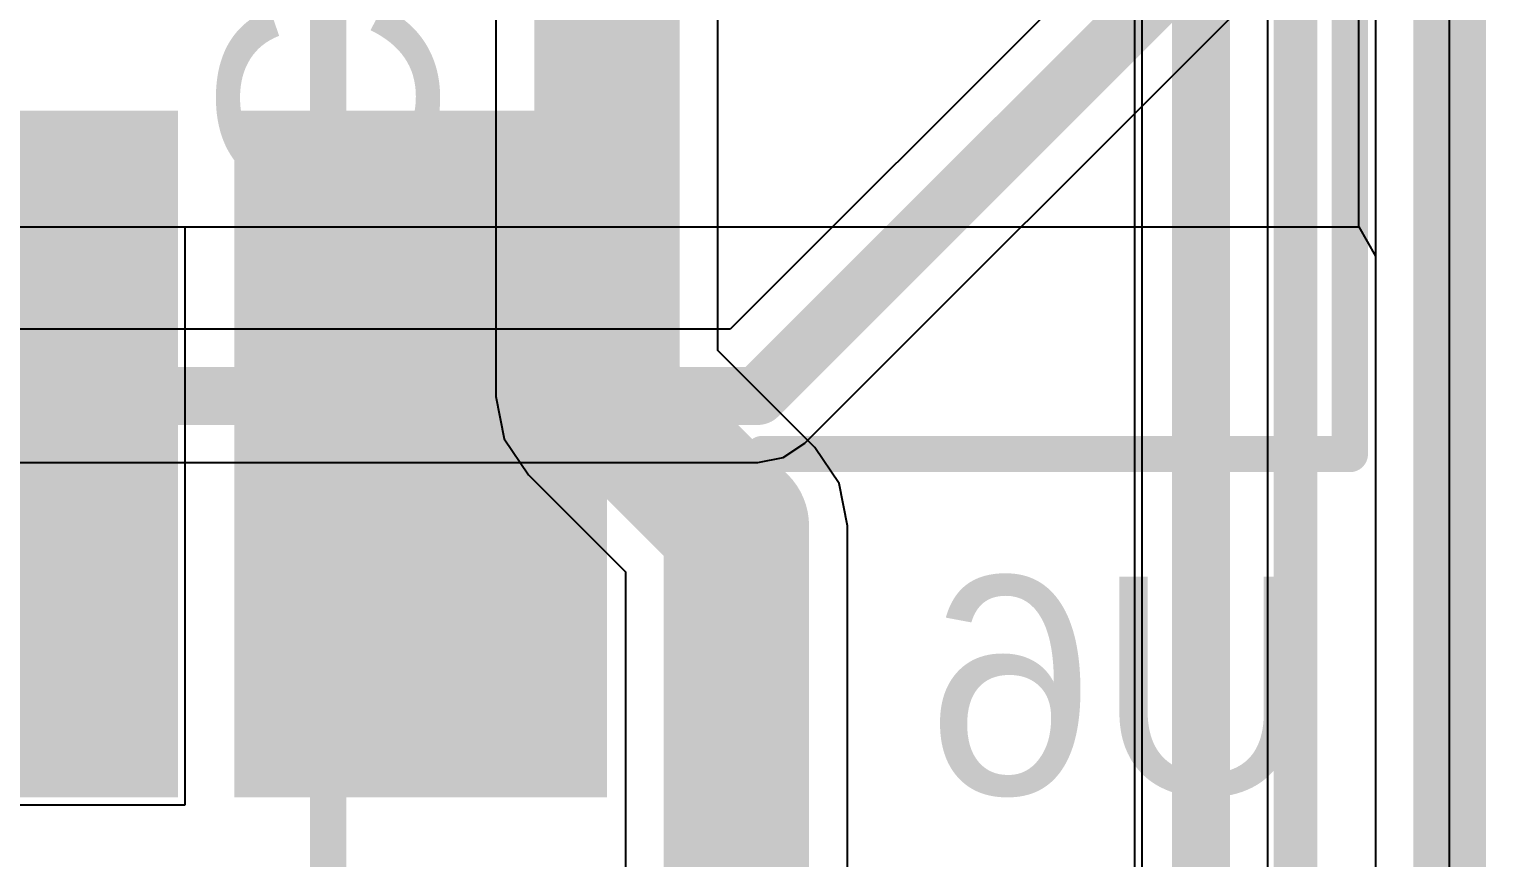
# Model space of a CAD drawing. Header units: inches. Extents: x -11 to 5433, y -4 to 5447.
# Drawn here: x 31.54 to 36.63, y 4.55 to 7.45 of the extents above; entities that cross this region are included whole.
import ezdxf

# ---------------------------------------------------------------- set-up
doc = ezdxf.new("R2010")
doc.units = ezdxf.units.IN
for name, color, linetype in [('Board_outline', 216, 'Continuous'), ('Bottom Layer', 5, 'Continuous'), ('Bottom Overlay', 54, 'Continuous'), ('Bottom Paste', 16, 'Continuous'), ('Bottom Solder', 6, 'Continuous'), ('Dimensions', 6, 'Continuous'), ('Ground', 16, 'Continuous'), ('Multi-Layer', 9, 'Continuous'), ('Power', 76, 'Continuous'), ('Top Layer', 1, 'Continuous'), ('Top Overlay', 2, 'Continuous')]:
    doc.layers.add(name, color=color, linetype=linetype)
doc.styles.add('Arial', font='', dxfattribs={"height": 0.2})
doc.styles.get('Arial').set_extended_font_data('Arial')

# ---------------------------------------------------------------- blocks, each defined once
blk = doc.blocks.new('BL_R8812AF1_B_23')
at = {"layer": 'Bottom Layer'}
for points in [[(12.4000006, 6.199996489999999), (14.60000128, 6.199996489999999), (14.60000128, 5.09999615), (12.4000006, 5.09999615)], [(12.4000006, 4.699996949999999), (14.60000128, 4.699996949999999), (14.60000128, 3.59999661), (12.4000006, 3.59999661)]]:
    blk.add_hatch(color=5, dxfattribs=at).paths.add_polyline_path(points)
at = {"layer": 'Bottom Paste'}
for points in [[(12.4000006, 6.199996489999999), (14.60000128, 6.199996489999999), (14.60000128, 5.09999615), (12.4000006, 5.09999615)], [(12.4000006, 4.699996949999999), (14.60000128, 4.699996949999999), (14.60000128, 3.59999661), (12.4000006, 3.59999661)]]:
    blk.add_hatch(color=16, dxfattribs=at).paths.add_polyline_path(points)
at = {"layer": 'Bottom Solder'}
for points in [[(12.2984006, 6.30159649), (14.70160128, 6.30159649), (14.70160128, 4.99839615), (12.2984006, 4.99839615)], [(12.2984006, 4.80159695), (14.70160128, 4.80159695), (14.70160128, 3.49839661), (12.2984006, 3.49839661)]]:
    blk.add_hatch(color=6, dxfattribs=at).paths.add_polyline_path(points)
at = {"layer": 'Bottom Overlay'}
for points in [[(13.50000094, 8.89999744, 0.127, 0.127, 0), (-13.4999984, 8.89999744, 0.127, 0.127, 0)], [(13.50000094, 6.845825779999999, 0.127, 0.127, 0), (13.50000094, 8.89999744, 0.127, 0.127, 0)]]:
    blk.add_lwpolyline(points, format="xyseb", dxfattribs=at)
for points in [[(13.46825094, 8.89999744, 0.0635, 0.0635, 1), (13.53175094, 8.89999744, 0.0635, 0.0635, 1)], [(13.46825094, 8.89999744, 0.0635, 0.0635, 1), (13.53175094, 8.89999744, 0.0635, 0.0635, 1)], [(13.46825094, 6.845825779999999, 0.0635, 0.0635, 1), (13.53175094, 6.845825779999999, 0.0635, 0.0635, 1)]]:
    blk.add_lwpolyline(points, format="xyseb", close=True, dxfattribs=at)

msp = doc.modelspace()

# ---------------------------------------------------------------- linework, layer by layer
at = {"layer": 'Board_outline'}
msp.add_lwpolyline([(36.50519242, 3.48995238, 0.254, 0.254, 0), (36.50519242, 20.4899514, 0.254, 0.254, 0)], format="xyseb", dxfattribs=at)
at = {"layer": 'Bottom Layer'}
for p, q in [((36.18745112, 6.76105074), (36.18745112, 31.8658494)), ((18.35654698, 6.76105074), (36.18745112, 6.76105074)), ((32.08354517999999, 4.73885006), (32.08354517999999, 6.76105074)), ((32.08354517999999, 6.76105074), (36.18744858, 6.76105074)), ((36.18744858, 6.76105074), (36.24621656, 6.65839156)), ((36.24621656, 6.65839156), (36.24621656, 3.48995238)), ((30.72954738, 4.73885006), (32.08354517999999, 4.73885006))]:
    msp.add_line(p, q, dxfattribs=at)
at = {"layer": 'Dimensions'}
msp.add_lwpolyline([(32.58323176, 0.9964597799999999, 0.127, 0.127, 0), (32.58323176, 29.99498954, 0.127, 0.127, 0)], format="xyseb", dxfattribs=at)
at = {"layer": 'Ground'}
msp.add_line((35.42902236, 8.63222556), (35.42902236, 3.86338318), dxfattribs=at)
for points in [[(35.96640254, 3.15297566, 0.1524, 0.1524, 0), (35.96640254, 8.85481338, 0.1524, 0.1524, 0)], [(35.63620254, 3.01620174, 0.1524, 0.1524, 0), (35.63620254, 8.718041999999999, 0.1524, 0.1524, 0)]]:
    msp.add_lwpolyline(points, format="xyseb", dxfattribs=at)
at = {"layer": 'Multi-Layer'}
msp.add_line((36.50519242, 3.48995238), (36.50519242, 20.4899514), dxfattribs=at)
at = {"layer": 'Power'}
for p, q in [((36.24621656, 20.4899514), (36.24621656, 3.48995238)), ((35.40312197999999, 7.81605752), (33.98919288, 6.402128419999999)), ((34.25054618, 6.00423996), (35.80101044, 7.55470422)), ((33.98919288, 6.402128419999999), (20.45173964, 6.402128419999999)), ((34.17493038, 5.95371428), (34.25054618, 6.00423996)), ((28.35584118, 5.93597238), (34.08573574, 5.93597238)), ((34.08573574, 5.93597238), (34.17493038, 5.95371428))]:
    msp.add_line(p, q, dxfattribs=at)
for points in [[(34.08573574, 6.1690504, 0.2032, 0.2032, 0), (35.6362, 7.71951466, 0.2032, 0.2032, 0)], [(20.08610664, 6.1690504, 0.2032, 0.2032, 0), (34.08573574, 6.1690504, 0.2032, 0.2032, 0)]]:
    msp.add_lwpolyline(points, format="xyseb", dxfattribs=at)
msp.add_lwpolyline([(34.03493574, 6.1690504, 0.1016, 0.1016, 1), (34.13653574, 6.1690504, 0.1016, 0.1016, 1)], format="xyseb", close=True, dxfattribs=at)
msp.add_lwpolyline([(34.03493574, 6.1690504, 0.1016, 0.1016, 1), (34.13653574, 6.1690504, 0.1016, 0.1016, 1)], format="xyseb", close=True, dxfattribs=at)
at = {"layer": 'Top Layer'}
for p, q in [((36.24621656, 20.4899514), (36.24621656, 3.48995238)), ((35.86927802, 3.57971852), (35.86927802, 14.5288)), ((35.40312197999999, 14.43225714), (35.40312197999999, 3.925907819999999)), ((33.94661231999999, 6.32836174), (33.94661231999999, 10.09173496)), ((33.1696822, 9.887910119999999), (33.1696822, 6.16745528)), ((34.2859233, 5.98905076), (33.94661231999999, 6.32836174)), ((33.1696822, 6.16745528), (33.19925288, 6.018796699999999)), ((33.19925288, 6.018796699999999), (33.28346149999999, 5.89276952)), ((34.37013192, 5.863023579999999), (34.2859233, 5.98905076)), ((33.28346149999999, 5.89276952), (33.62277248, 5.553458539999999)), ((34.3997026, 5.714365), (34.37013192, 5.863023579999999)), ((34.3997026, 3.89760968), (34.3997026, 5.714365)), ((33.62277248, 5.553458539999999), (33.62277248, 3.2425894))]:
    msp.add_line(p, q, dxfattribs=at)
for points in [[(35.6362, 3.48317566, 0.2032, 0.2032, 0), (35.6362, 14.5288, 0.2032, 0.2032, 0)], [(33.55814726, 6.16745528, 0.508, 0.508, 0), (33.55814726, 10.26969752, 0.508, 0.508, 0)], [(33.55814726, 6.16745528, 0.508, 0.508, 0), (34.01123754, 5.714365, 0.508, 0.508, 0)], [(34.01123754, 2.49325892, 0.508, 0.508, 0), (34.01123754, 5.714365, 0.508, 0.508, 0)]]:
    msp.add_lwpolyline(points, format="xyseb", dxfattribs=at)
for points in [[(33.43114726, 6.16745528, 0.254, 0.254, 1), (33.68514725999999, 6.16745528, 0.254, 0.254, 1)], [(33.43114726, 6.16745528, 0.254, 0.254, 1), (33.68514725999999, 6.16745528, 0.254, 0.254, 1)], [(33.88423754, 5.714365, 0.254, 0.254, 1), (34.13823754, 5.714365, 0.254, 0.254, 1)], [(33.88423754, 5.714365, 0.254, 0.254, 1), (34.13823754, 5.714365, 0.254, 0.254, 1)]]:
    msp.add_lwpolyline(points, format="xyseb", close=True, dxfattribs=at)

# ---------------------------------------------------------------- block references
at = {"rotation": 270}
msp.add_blockref('BL_R8812AF1_B_23', (27.2565495, 19.46585134), dxfattribs=at)

# ---------------------------------------------------------------- texts
at = {"layer": 'Bottom Overlay', "style": 'Arial', "text_generation_flag": 2}
msp.add_text('U6', height=0.7619999999999999, dxfattribs=at).set_placement((36.0369866, 4.77532446))
at = {"layer": 'Top Overlay', "style": 'Arial'}
msp.add_text('C47', height=0.7619999999999999, rotation=90, dxfattribs=at).set_placement((32.96410729999999, 6.801436739999999))

doc.saveas('drawing.dxf')
